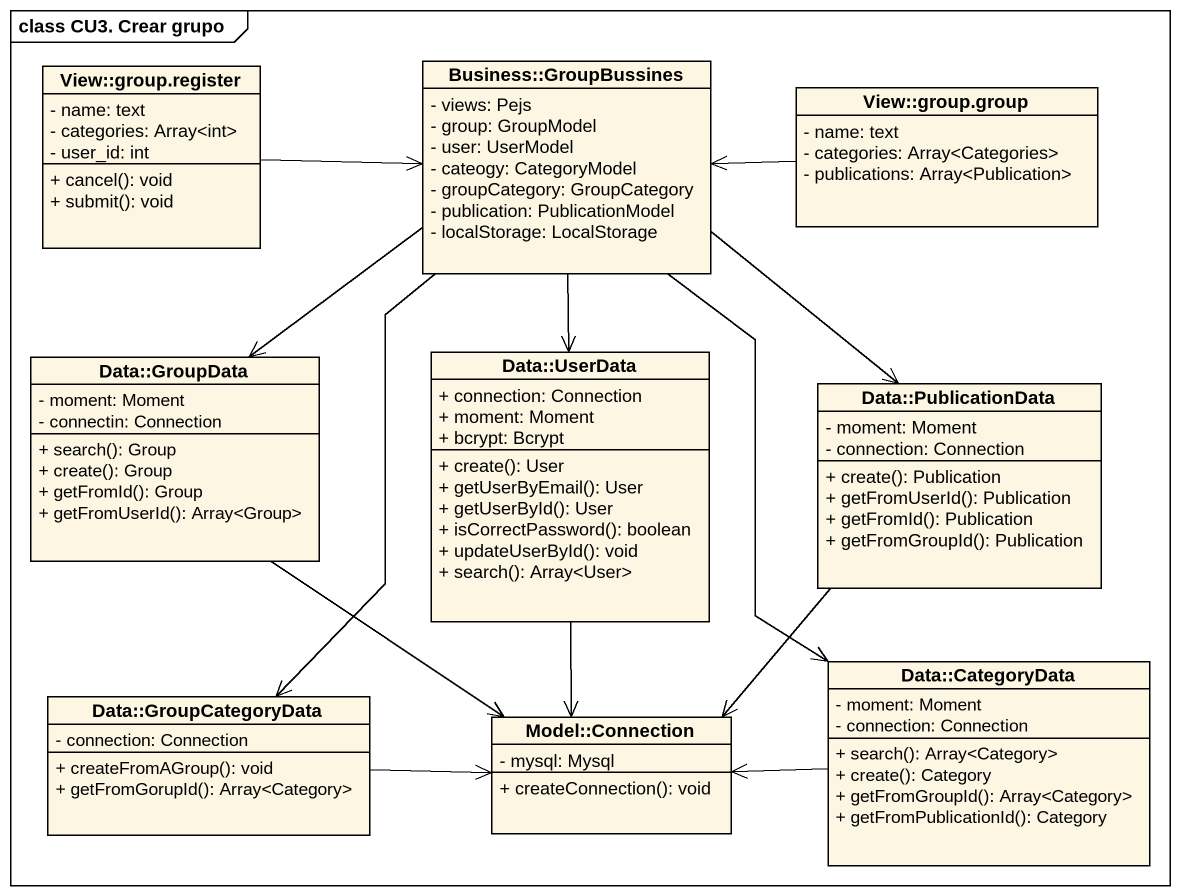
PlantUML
@startuml
mainframe class CU3. Crear grupo
hide circle
hide empty members
skinparam classAttributeIconSize 0
class "View::group.register" as View_group_register {
  - name: text
  - categories: Array<int>
  - user_id: int
  + cancel(): void
  + submit(): void
}
class "Business::GroupBussines" as Business_GroupBussines {
  - views: Pejs
  - group: GroupModel
  - user: UserModel
  - cateogy: CategoryModel
  - groupCategory: GroupCategory
  - publication: PublicationModel
  - localStorage: LocalStorage
}
class "View::group.group" as View_group_group {
  - name: text
  - categories: Array<Categories>
  - publications: Array<Publication>
}
class "Data::GroupData" as Data_GroupData {
  - moment: Moment
  - connectin: Connection
  + search(): Group
  + create(): Group
  + getFromId(): Group
  + getFromUserId(): Array<Group>
}
class "Data::UserData" as Data_UserData {
  + connection: Connection
  + moment: Moment
  + bcrypt: Bcrypt
  + create(): User
  + getUserByEmail(): User
  + getUserById(): User
  + isCorrectPassword(): boolean
  + updateUserById(): void
  + search(): Array<User>
}
class "Data::PublicationData" as Data_PublicationData {
  - moment: Moment
  - connection: Connection
  + create(): Publication
  + getFromUserId(): Publication
  + getFromId(): Publication
  + getFromGroupId(): Publication
}
class "Data::CategoryData" as Data_CategoryData {
  - moment: Moment
  - connection: Connection
  + search(): Array<Category>
  + create(): Category
  + getFromGroupId(): Array<Category>
  + getFromPublicationId(): Category
}
class "Data::GroupCategoryData" as Data_GroupCategoryData {
  - connection: Connection
  + createFromAGroup(): void
  + getFromGorupId(): Array<Category>
}
class "Model::Connection" as Model_Connection {
  - mysql: Mysql
  + createConnection(): void
}
View_group_register -right-> Business_GroupBussines
Business_GroupBussines --> Data_GroupData
Business_GroupBussines --> Data_UserData
Business_GroupBussines --> Data_PublicationData
Business_GroupBussines --> Data_CategoryData
Business_GroupBussines --> Data_GroupCategoryData
View_group_group -left-> Business_GroupBussines
Data_GroupData --> Model_Connection
Data_UserData --> Model_Connection
Data_PublicationData --> Model_Connection
Data_CategoryData -left-> Model_Connection
Data_GroupCategoryData -right-> Model_Connection
@enduml
